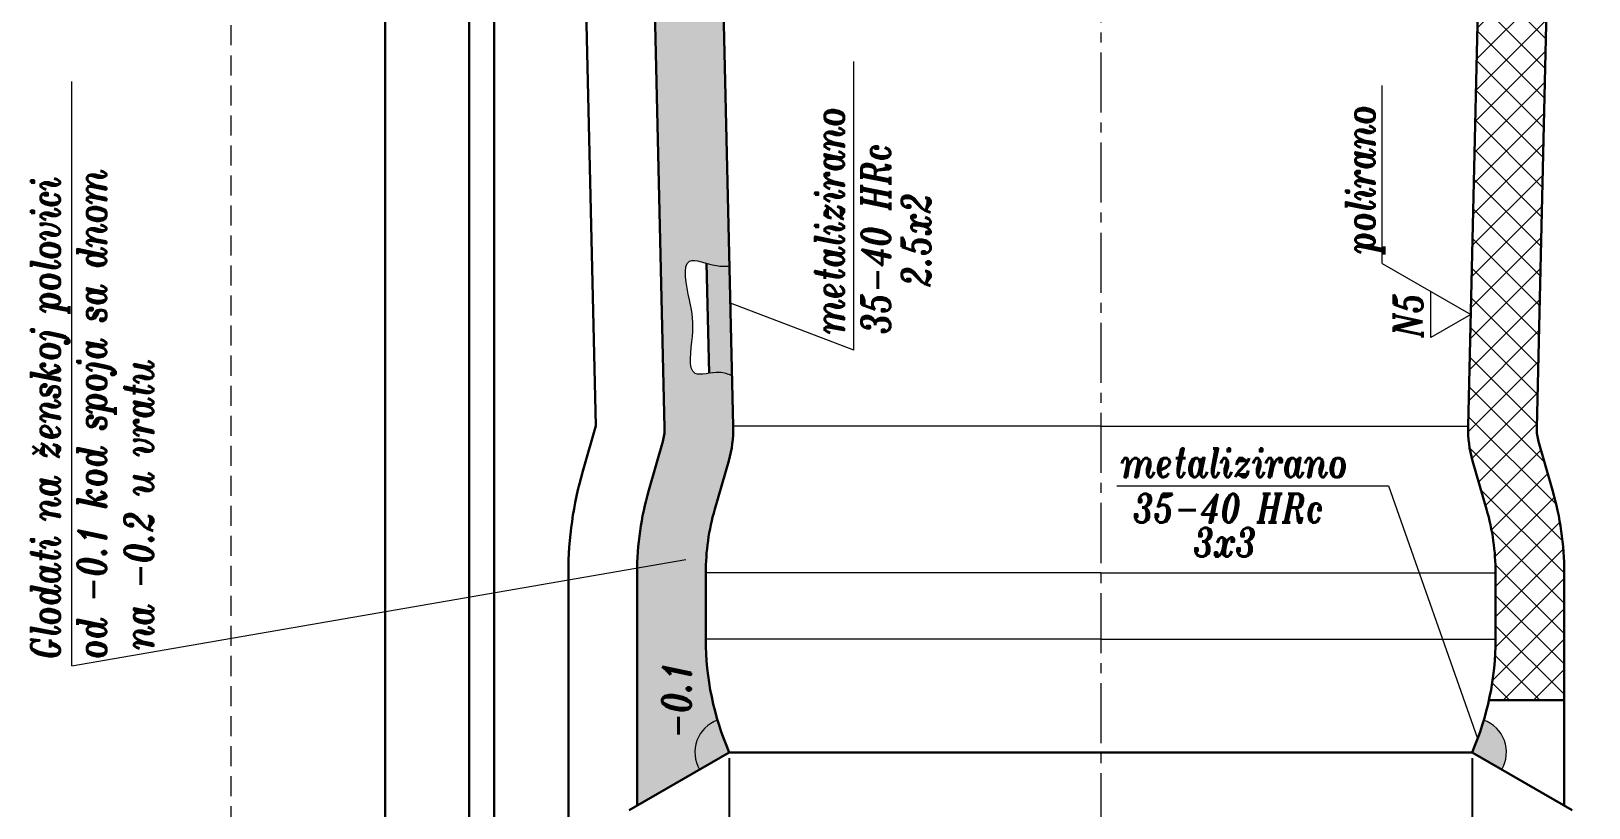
# Model space of a CAD drawing. Extents: x -234 to 858, y -95 to 532.
# Drawn here: x 219.8 to 355.9, y 44.7 to 112.6 of the extents above; entities that cross this region are included whole.
import ezdxf

# ---------------------------------------------------------------- set-up
doc = ezdxf.new("R2010")
doc.units = 0
doc.header["$LTSCALE"] = 7
doc.header["$MEASUREMENT"] = 0
doc.linetypes.add('CENTER2', pattern=[1.125, 0.75, -0.125, 0.125, -0.125])
doc.linetypes.add('HIDDEN', pattern=[0.375, 0.25, -0.125])
doc.layers.get('0').update_dxf_attribs({"linetype": 'CONTINUOUS', "lineweight": 15})
for name, color, linetype, lineweight in [('1', 1, 'CENTER2', 15), ('2', 2, 'HIDDEN', 15), ('3', 3, 'CONTINUOUS', 30), ('8', 250, 'CONTINUOUS', 15)]:
    doc.layers.add(name, color=color, linetype=linetype, lineweight=lineweight)
doc.styles.add('ITALICT', font='ITALICT.shx', dxfattribs={"width": 0.8, "height": 3})
doc.dimstyles.get("Standard").update_dxf_attribs({"dimtxt": 3, "dimasz": 3, "dimexe": 0.5, "dimexo": 0.5, "dimgap": 0.8, "dimtad": 1, "dimdsep": 46, "dimtxsty": 'ITALICT', "dimcen": 0.09, "dimazin": 2, "dimtfac": 1, "dimtmove": 0, "dimatfit": 3, "dimfxl": 1, "dimtolj": 1, "dimtzin": 0, "dimarcsym": 0})
pattern_1 = [(45, (0, 0), (-1.325825214724776, 1.325825214724777), []), (135, (0, 0), (-1.325825214724777, -1.325825214724776), [])]

# ---------------------------------------------------------------- blocks, each defined once
blk = doc.blocks.new('*D30')
at = {"color": 0, "lineweight": -2, "transparency": 16777216}
for p, q in [((280.8060759354109, 49.02531171071122), (280.8060759354109, 9.666497039564725)), ((345.706075935411, 49.02531171071114), (345.706075935411, 9.666497039564725)), ((283.8060759354109, 10.16649703956472), (342.706075935411, 10.16649703956472))]:
    blk.add_line(p, q, dxfattribs=at)
at = {"color": 0, "transparency": 16777216}
for points in [[(283.8060759354109, 10.66649703956472), (283.8060759354109, 9.666497039564725), (280.8060759354109, 10.16649703956472)], [(342.706075935411, 10.66649703956472), (342.706075935411, 9.666497039564725), (345.706075935411, 10.16649703956472)]]:
    blk.add_solid(points, dxfattribs=at)
at = {"color": 0, "transparency": 16777216, "insert": (313.256075935411, 13.45149703956472), "char_height": 3, "attachment_point": 5, "style": 'ITALICT'}
blk.add_mtext('\\A1;%%c64.9{}{\\H0.71x;\\C3;\\S+0.05^ -0;}', dxfattribs=at)

msp = doc.modelspace()

# ---------------------------------------------------------------- hatches: boundary and pattern name
h = msp.add_hatch(color=256)
h.dxf.hatch_style = 1
edge = h.paths.add_edge_path()
edge.add_spline(control_points=[(280.8313332524636, 92.03553107100491), (280.4662044448896, 91.99894309616391), (279.8199476645193, 92.0107664782951), (279.1081201860895, 92.20555527280399), (278.8250330851162, 92.28416032528382)], knot_values=[15.40125071882273, 15.40125071882273, 15.40125071882273, 15.40125071882273, 16.48416986194221, 17.23937784295268, 17.23937784295268, 17.23937784295268, 17.23937784295268], degree=3, periodic=0)
edge.add_line((278.8250330851161, 92.28416032528384), (279.0481071384263, 82.66018237418332))
edge.add_spline(control_points=[(279.0481071384263, 82.66018237418332), (279.3483070354312, 82.70411535451228), (280.095487738157, 82.80632257723241), (280.7118443379399, 82.59682603859997), (281.0538893882942, 82.43389738778211)], knot_values=[0.7139227233690666, 0.7139227233690666, 0.7139227233690666, 0.7139227233690666, 1.527582444286996, 2.664015550372776, 2.664015550372776, 2.664015550372776, 2.664015550372776], degree=3, periodic=0)
edge.add_line((281.0538893882942, 82.43389738778208), (280.8313332524636, 92.03553107100491))
h = msp.add_hatch(color=256)
h.dxf.hatch_style = 1
h.paths.add_polyline_path([(346.729595904154, 52.34531292943127, -0.03011166090033552), (345.706075935411, 49.52531171071114), (348.3041516297872, 48.02531081527798, 0.4665820269246103)])
h.paths.add_polyline_path([(279.7825574478175, 52.34530792879619, 0.4665797654090252), (278.2080116851326, 48.0253174225363), (280.8060759354109, 49.52531171071124, -0.03011160855244897)])
at = {"layer": '8'}
h = msp.add_hatch(dxfattribs=at)
h.set_pattern_fill('ANSI37', color=256, scale=15)
h.set_pattern_definition(pattern_1)
h.paths.add_polyline_path([(347.1334395168837, 207.4632326273129), (346.7548179091124, 207.9190625280902, -0.1415283871866924), (345.754841908153, 210.2076171877342), (338.3092272859534, 266.8253117107109), (332.2575827847261, 266.8253117107109), (339.806075935411, 209.4253117107109, 0.1415283871866913), (342.1393532709828, 204.0853508382083), (342.5179748787548, 203.62952093743, -0.1750392641214791), (347.7560759354109, 189.1253117107112), (347.7560759354111, 181.5673720261026), (345.3560759354111, 78.0253117107111, 0.07617359351573091), (345.7454168349872, 75.02106927456514), (346.972023646126, 70.77034133904183, -0.0703487723403998), (347.756075935411, 65.22531171071094), (347.756075935411, 59.42531171071087, -0.05412381925242572), (347.1752496038343, 54.07531171071079), (353.7560606766217, 54.07531171071082), (353.7560606766217, 65.22531171071097, 0.07034877234040057), (352.7367927005512, 72.4338502275412), (351.5101858894124, 76.68457816306426, -0.076173593515732), (351.354449529582, 77.88627513752266), (353.7531069070487, 181.3704113265325, 0.005793773969903788), (353.7560606766218, 181.6253117107111), (353.7560606766216, 189.1253117107113, 0.1750392641214929)])
h.paths.add_polyline_path([(351.0130019185596, 141.6167038089437), (351.590260917864, 149.7032690472784), (347.8497791996916, 149.9702831218465), (347.2725202003872, 141.8837178835117)], flags=24)
h.paths.add_polyline_path([(350.7036626770372, 149.9847201187035), (351.2264168985805, 157.3077521047257), (348.6080796958597, 157.4946619569233), (348.0853254743165, 150.1716299709012)], flags=24)
h = msp.add_hatch(dxfattribs=at)
h.set_pattern_fill('ANSI37', color=256, scale=15)
h.set_pattern_definition(pattern_1)
h.paths.add_polyline_path([(366.2560682065132, 266.8253117107108), (344.3608870459699, 266.8253117107108), (351.647132397835, 211.4194876809032), (351.7489194138065, 211.2969443171902, -0.1750392641214474), (359.7560606766216, 189.1253117107114), (359.7560606766218, 181.625311710712, -0.005793773969905662), (359.7514957600088, 181.2313747533449), (357.35994020052, 78.05362892492849), (358.5015770137656, 74.09735911604068, -0.07034877234040132), (359.7560606766217, 65.22531171071105), (359.7560606766217, 54.07531171071088), (366.2560682065131, 54.07531171071085)])
h.paths.add_polyline_path([(363.7529028980419, 150.0169118823924), (363.7529028980419, 157.3585785490591), (361.1279028980419, 157.3585785490591), (361.1279028980419, 150.0169118823924)], flags=24)
h.paths.add_polyline_path([(364.6572911403217, 141.6921614576662), (364.6572911403217, 149.799304314809), (360.9072911403217, 149.799304314809), (360.9072911403217, 141.6921614576662)], flags=24)
h = msp.add_hatch(dxfattribs=at)
h.set_pattern_fill('DOTS', color=256, scale=15)
h.set_pattern_definition([(0, (0, 0), (0.46875, 0.9375), [0, -0.9375])])
edge = h.paths.add_edge_path()
edge.add_line((279.5057318734276, 149.2253218803038), (273.4701129394309, 150.6924850138797))
edge.add_line((273.4701129394309, 150.6924850138797), (275.1576870824507, 77.8862751375226))
edge.add_arc((271.1587611804773, 77.79358408873043), 4.000000000000007, -16.096232799094082, 1.3278203265019783, ccw=False)
edge.add_line((275.0019507226203, 76.68457816306423), (273.7753439114815, 72.43385022754107))
edge.add_arc((298.756075935411, 65.22531171071086), 26.00000000000004, 163.9037672009061, 180)
edge.add_line((272.756075935411, 65.22531171071087), (272.756075935411, 44.87763834446773))
edge.add_line((272.756075935411, 44.87763834446773), (278.2080116851326, 48.0253174225363))
edge.add_arc((280.8060911942013, 49.52531171071123), 3, 109.9486552954254, 209.9998740363119, ccw=False)
edge.add_arc((303.6859539841907, 59.42531171071096), 24.92987804877977, 180, 196.4988875007443, ccw=False)
edge.add_line((278.756075935411, 59.42531171071097), (278.756075935411, 65.22531171071094))
edge.add_arc((298.756075935411, 65.22531171071095), 20.00000000000002, 163.903767200906, 180.0000000000001, ccw=False)
edge.add_line((279.540128224696, 70.77034133904192), (280.7667350358348, 75.02106927456514))
edge.add_arc((271.1587611804773, 77.79358408873064), 10.00000000000007, 343.9037672009059, 361.327820326502)
edge.add_line((281.1560759354109, 78.02531171071108), (281.0538893882942, 82.4338973877821))
edge.add_spline(control_points=[(281.0538893882942, 82.43389738778211), (280.7118443379399, 82.59682603859997), (279.6853271884029, 82.9457341053759), (276.9105954971702, 81.91587318725102), (277.8355918722777, 86.31382093871412), (277.4500137851912, 88.68572841881262), (276.3903830372701, 93.34497358750933), (279.2487912978173, 92.02121588507161), (280.4662044448896, 91.99894309616391), (280.8313332524636, 92.03553107100491)], knot_values=[0.7139227233690664, 0.7139227233690664, 0.7139227233690664, 0.7139227233690664, 1.850355829454846, 3.961723965074757, 7.200055720854003, 10.41388322094946, 13.77672925669896, 16.1564586998332, 17.23937784295268, 17.23937784295268, 17.23937784295268, 17.23937784295268], degree=3, periodic=0)
edge.add_line((280.8313332524636, 92.0355310710049), (279.5057318734276, 149.2253218803038))
h.paths.add_polyline_path([(275.3496828821875, 129.7106061531495), (278.5631054819876, 129.7850900316432), (278.4588280520964, 134.2838816713632), (275.2454054522963, 134.2093977928695)], flags=24)
h.paths.add_polyline_path([(278.0732675214168, 50.30722447784452), (278.0732675214168, 58.12865304927309), (274.3232675214168, 58.12865304927309), (274.3232675214168, 50.30722447784452)], flags=25)

# ---------------------------------------------------------------- linework, layer by layer
for p, q in [((291.7055110080254, 84.68026412297988), (291.7055110080254, 109.9025730496113)), ((223.3615863571325, 57.0795891723088), (223.3615863571325, 108.1720787983315)), ((337.8607665906687, 92.25013837895689), (337.8607665906687, 107.8272040565083)), ((337.8607665906687, 92.25013837895689), (345.5824582777602, 87.79201760481517)), ((291.7055110080254, 84.68026412297988), (280.9065487716049, 88.79054364617801)), ((342.1122627257998, 85.78849926875021), (342.1122627257998, 89.79553594088021)), ((345.5824582777602, 87.79201760481517), (342.1122627257998, 85.78849926875021)), ((314.6753562393837, 72.80943234921524), (338.3961170331754, 72.80943234921524)), ((338.3961170331754, 72.80943234921524), (346.1927450565046, 50.73604863003993)), ((223.3615863571325, 57.0795891723088), (277.0214168684892, 66.38696514581116))]:
    msp.add_line(p, q)
for centre, start, end in [((280.8060911942013, 49.52531171071122), 109.9486552954255, 210.0000197471119), ((345.7060759354123, 49.52531171071042), 329.9999802528866, 70.05162463404464)]:
    msp.add_arc(centre, 3, start, end)
msp.add_open_spline([(281.0538893882942, 82.43389738778211), (280.7118443379399, 82.59682603859997), (279.6853271884029, 82.9457341053759), (276.9105954971702, 81.91587318725102), (277.8355918722777, 86.31382093871412), (277.4500137851912, 88.68572841881262), (276.3903830372701, 93.34497358750933), (279.2487912978173, 92.02121588507161), (280.4662044448896, 91.99894309616391), (280.8313332524636, 92.03553107100491)], degree=3, knots=[0.7139227233690664, 0.7139227233690664, 0.7139227233690664, 0.7139227233690664, 1.850355829454846, 3.961723965074757, 7.200055720854003, 10.41388322094946, 13.77672925669896, 16.1564586998332, 17.23937784295268, 17.23937784295268, 17.23937784295268, 17.23937784295268])
at = {"layer": '1'}
msp.add_line((313.2560683060163, 291.8253117107109), (313.2560683060163, 19.07531171071069), dxfattribs=at)
at = {"layer": '2'}
msp.add_line((237.2560759354112, 197.0753117107108), (237.256075935411, 22.0753117107108), dxfattribs=at)
at = {"layer": '3'}
for p, q in [((250.7560759354109, 291.8253117107108), (250.756075935411, 19.0753117107108)), ((258.0722608100571, 291.8253117107108), (258.0722608100572, 19.07531171071078)), ((260.2560836643086, 291.8253117107108), (260.2560836643087, 19.07531171071078)), ((269.1521964115127, 78.05362892492853), (266.7606408520239, 181.2313747533441)), ((275.1576870824508, 77.88627513752263), (272.759029704984, 181.3704113265324)), ((281.1560759354109, 78.0253117107109), (278.7574185579441, 181.5094478997207)), ((345.3560759354111, 78.0253117107109), (347.7547333128779, 181.5094478997207)), ((351.3544495295819, 77.88627513752263), (353.7531069070487, 181.3704113265324)), ((279.0481071384263, 82.66018237418332), (278.8250330851161, 92.28416032528385)), ((269.1521964115127, 78.0536289249285), (268.010559598267, 74.0973591160404)), ((275.0019507226203, 76.68457816306433), (273.7753439114815, 72.4338502275411)), ((351.5101858894124, 76.68457816306433), (352.7367927005512, 72.4338502275411)), ((280.7667350358348, 75.02106927456504), (279.540128224696, 70.7703413390418)), ((345.7454168349872, 75.02106927456504), (346.972023646126, 70.7703413390418)), ((266.756075935411, 65.22531171071091), (266.756075935411, 36.41045400271469)), ((272.756075935411, 65.22531171071091), (272.756075935411, 44.87763834446774)), ((278.756075935411, 65.22531171071091), (278.756075935411, 59.42531171071091)), ((347.756075935411, 65.22531171071091), (347.756075935411, 59.42531171071091)), ((353.7560606766217, 65.22531171071091), (353.7560606766217, 44.87763834446774)), ((347.1752496038343, 54.07531171071079), (353.7560606766218, 54.07531171071084)), ((280.8060759354131, 49.52531171071249), (272.0592093656509, 44.475301922592)), ((313.256075935411, 49.5253117107109), (280.8060759354109, 49.52531171071122)), ((313.2560683060165, 49.52531171071089), (280.8060759354107, 49.52531171071194)), ((313.2560683060165, 49.52531171071089), (345.706075935411, 49.52531171071114)), ((313.2560759354106, 49.5253117107109), (345.7060759354108, 49.52531171071042)), ((345.706075935411, 49.52531171071114), (354.4529425051733, 44.47530192259065))]:
    msp.add_line(p, q, dxfattribs=at)
for centre, radius, start, end in [((271.1587611804773, 77.79358408873047), 4, 343.9037672009044, 1.327820326501973), ((271.1587611804773, 77.79358408873047), 10, 343.9037672009044, 1.327820326501973), ((355.3533906903447, 77.79358408873047), 10, 178.6721796734981, 196.0962327990944), ((355.3533754315554, 77.79358408873047), 4, 178.6721796734981, 196.0962327990949), ((298.756075935411, 65.22531171071091), 32, 163.9037672009044, 180), ((298.756075935411, 65.22531171071091), 26, 163.9037672009044, 180), ((327.7560606766217, 65.22531171071091), 26, 7.016709298534877e-15, 16.09623279909491), ((298.756075935411, 65.22531171071091), 20, 163.9037672009044, 180), ((327.756075935411, 65.22531171071091), 20, 0, 16.09623279909441), ((303.6859539841907, 59.42531171071092), 24.92987804877976, 180, 203.3978752176053), ((322.8261978866312, 59.42531171071092), 24.92987804877976, 336.6021247823945, 0)]:
    msp.add_arc(centre, radius, start, end, dxfattribs=at)
at = {"layer": '8'}
for p, q in [((313.2560683060163, 78.02531171071081), (281.1560683060162, 78.02531171071081)), ((313.2560683060163, 78.02531171071081), (345.3560683060165, 78.02531171071081)), ((313.2560683060163, 65.22531171071081), (278.7560683060163, 65.22531171071083)), ((313.2560683060163, 65.22531171071081), (347.7560683060163, 65.22531171071083)), ((313.2560683060163, 59.42531171071082), (278.7560683060163, 59.42531171071083)), ((313.2560683060163, 59.42531171071082), (347.7560683060163, 59.42531171071083))]:
    msp.add_line(p, q, dxfattribs=at)

# ---------------------------------------------------------------- texts
at = {"style": 'ITALICT', "width": 0.8}
for s, rotation, p in [('metalizirano', 90, (290.8197360004208, 86.10358996189447)), ('polirano', 89.99999999999997, (337.1926742206726, 93.1347341980029)), ('35-40 HRc', 90, (294.8673550480398, 86.10358996189447)), ('Glodati na ženskoj polovici', 90, (222.3165816586426, 57.6766471948612)), ('od -0.1 kod spoja sa dnom ', 90, (226.3642007062617, 57.6766471948612)), ('2.5x2', 90, (298.3877140106661, 90.20931990771786)), ('N5', 89.99999999999997, (341.3696686452423, 85.78303894105683)), ('na -0.2 u vratu', 90, (230.483104316984, 58.50764642901575)), ('-0.1', 90, (277.4482675214168, 50.74174828736833))]:
    msp.add_text(s, height=2.5, rotation=rotation, dxfattribs=at).set_placement(p)
for s, p in [('metalizirano', (315.0132339751171, 73.58137913445037)), ('35-40 HRc', (316.0986820782982, 69.61108221220054)), ('3x3', (321.3667015773212, 66.63753545999302))]:
    msp.add_text(s, height=2.5, dxfattribs=at).set_placement(p)

# ---------------------------------------------------------------- dimensions: what is measured, and where the dimension line sits
dim = msp.add_linear_dim(base=(345.706075935411, 10.16649703956472), p1=(280.8060759354109, 49.52531171071122), p2=(345.706075935411, 49.52531171071114), text='%%c<>{}{\\H0.71x;\\C3;\\S+0.05^ -0;}', dimstyle='Standard', override={"dimtp": 0.05, "dimtm": 0, "dimtmove": 0})
dim.commit()
dim.dimension.update_dxf_attribs({"geometry": '*D30', "text_midpoint": (313.256075935411, 13.45149703956472)})

doc.saveas('drawing.dxf')
